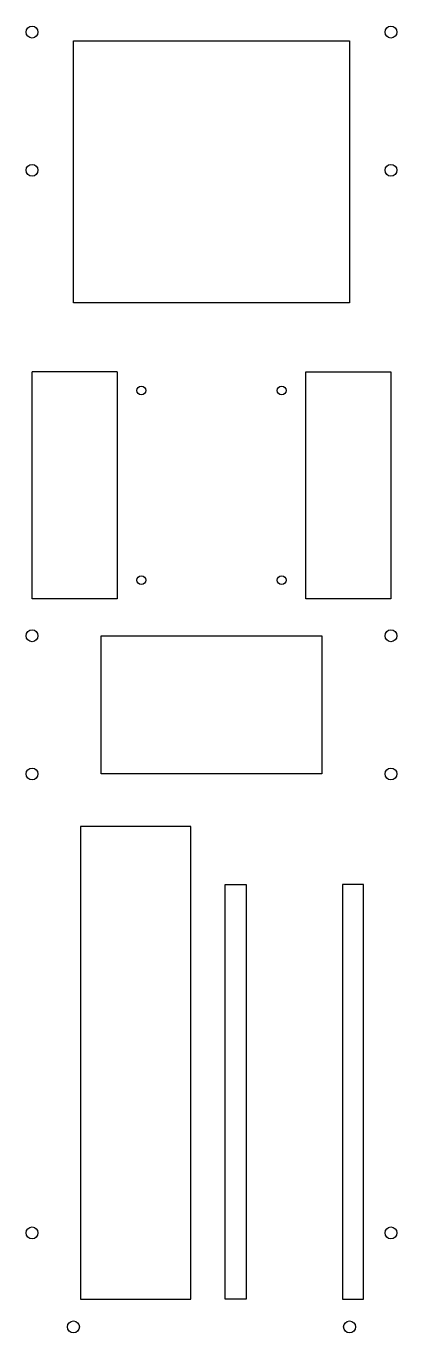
# Model space of a CAD drawing. Extents: x -67 to 67, y -227 to 246.
import ezdxf

# ---------------------------------------------------------------- set-up
doc = ezdxf.new("R2010")
doc.units = 0
doc.layers.add('Sketch014', color=7, linetype='CONTINUOUS')

msp = doc.modelspace()

# ---------------------------------------------------------------- linework, layer by layer
at = {"layer": 'Sketch014'}
for p, q in [((-50, 240.222), (50, 240.222)), ((-50, 145.407), (-50, 240.222)), ((50, 240.222), (50, 145.407)), ((50, 145.407), (-50, 145.407)), ((-65, 38.4073), (-65, 120.407)), ((-34.21, 120.407), (-65, 120.407)), ((-34.21, 120.407), (-34.21, 38.4073)), ((34.21, 120.407), (65, 120.407)), ((34.21, 38.4073), (34.21, 120.407)), ((65, 120.407), (65, 38.4073)), ((-34.21, 38.4073), (-65, 38.4073)), ((65, 38.4073), (34.21, 38.4073)), ((-40, 25), (40, 25)), ((-40, -25), (-40, 25)), ((40, 25), (40, -25)), ((40, -25), (-40, -25)), ((-7.5, -44.0145), (-47.5, -44.0145)), ((-47.5, -44.0145), (-47.5, -215.015)), ((-7.5, -215.015), (-7.5, -44.0145)), ((5, -215.015), (5, -65.0145)), ((5, -65.0145), (12.5, -65.0145)), ((12.5, -65.0145), (12.5, -215.015)), ((55, -65.0145), (47.5, -65.0145)), ((47.5, -65.0145), (47.5, -215.015)), ((55, -215.015), (55, -65.0145)), ((-47.5, -215.015), (-7.5, -215.015)), ((12.5, -215.015), (5, -215.015)), ((47.5, -215.015), (55, -215.015))]:
    msp.add_line(p, q, dxfattribs=at)
for centre, radius in [((-65, 243.355), 2.15), ((65, 243.355), 2.15), ((-65, 193.355), 2.15), ((65, 193.355), 2.15), ((-25.4, 113.697), 1.5875), ((25.4, 113.697), 1.5875), ((-25.4, 45.1173), 1.5875), ((25.4, 45.1173), 1.5875), ((-65, 25), 2.15), ((65, 25), 2.15), ((-65, -25), 2.15), ((65, -25), 2.15), ((-65, -191.015), 2.15), ((65, -191.015), 2.15), ((-50, -225.015), 2.15), ((50, -225.015), 2.15)]:
    msp.add_circle(centre, radius, dxfattribs=at)

doc.saveas('drawing.dxf')
